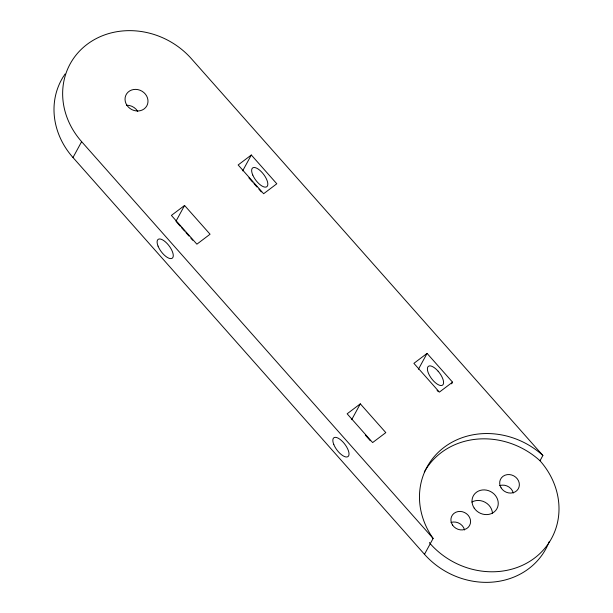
<?xml version="1.0" encoding="UTF-8"?>
<svg xmlns="http://www.w3.org/2000/svg" width="613" height="613" viewBox="0 0 613 613"><rect width="100%" height="100%" fill="white"/><g stroke="black" fill="none" stroke-linecap="round" stroke-linejoin="round"><path stroke-width="0.92" d="M548.06 544.367A75.621 67.614 28.6 0 1 424.487 554.298L72.993 157.518L81.636 141.664A75.621 67.614 28.6 0 1 87.069 44.374A75.621 67.614 28.6 0 1 191.394 58.702L542.888 455.482L540.007 460.761A75.621 67.614 28.6 0 1 534.574 558.06A75.621 67.614 28.6 0 1 430.249 543.731A76.142 68.081 28.6 0 1 429.429 542.543M175.931 221.316L184.574 205.462L210.06 234.227L196.888 244.181L171.402 215.416L184.574 205.462M242.671 170.858L251.322 155.005L276.8 183.777L263.636 193.731L238.15 164.966L251.322 155.005M351.678 419.698L360.321 403.844L385.807 432.617L372.635 442.571L347.15 413.806L360.321 403.844M418.426 369.248L427.069 353.394L452.555 382.167L451.643 383.83M424.487 554.298L433.13 538.444A76.142 68.081 28.6 0 1 444.073 447.36A76.142 68.081 28.6 0 1 542.888 455.482M427.069 353.394L413.898 363.348L439.383 392.121L452.555 382.167M248.893 177.877L252.617 182.092M253.866 183.494L256.97 187.003M258.839 189.103L261.322 191.915M437.069 390.297L438.31 391.707M176.552 222.013L180.276 226.228M181.525 227.63L184.628 231.139M185.877 232.542L188.98 236.051M190.842 238.15L192.712 240.258M365.348 435.138L370.321 440.755M81.636 141.664L433.13 538.444M549.133 541.739A75.621 67.614 28.6 0 1 548.336 543.716M72.985 157.526A75.621 67.614 28.6 0 1 63.89 75.774M64.281 75.184A75.621 67.614 28.6 0 1 65.078 74.012M126.669 105.221A11.762 10.521 28.6 0 1 137.695 111.328M471.872 502.047A13.44 12.022 28.6 0 1 485.205 502.308A13.44 12.022 28.6 0 1 492.484 513.456M450.969 522.468A10.084 9.019 28.6 0 1 464.562 529.992M499.626 485.642A10.084 9.019 28.6 0 1 513.311 492.982M424.319 472.018A76.142 68.081 28.6 0 1 540.007 460.761M438.126 371.217L437.644 370.681A11.762 4.881 52.9 0 0 427.613 370.719A11.762 4.881 52.9 0 0 440.916 385.539A11.762 4.881 52.9 0 0 438.126 371.217M126.945 105.298A11.762 10.521 28.6 0 0 146.806 105.88A11.762 10.521 28.6 0 0 135.787 89.375A11.762 10.521 28.6 0 0 126.945 105.298M474.194 508.093A13.44 12.022 28.6 0 0 496.89 508.752A13.44 12.022 28.6 0 0 484.301 489.894A13.44 12.022 28.6 0 0 474.194 508.093M333.779 444.479A11.762 4.881 52.9 0 0 347.786 456.716A11.762 4.881 52.9 0 0 341.234 440.333A11.762 4.881 52.9 0 0 333.779 444.479M158.047 246.119A11.762 4.881 52.9 0 0 172.054 258.318A11.762 4.881 52.9 0 0 165.456 241.92A11.762 4.881 52.9 0 0 158.047 246.119M501.066 487.795A10.084 9.019 28.6 0 0 518.123 489.067A10.084 9.019 28.6 0 0 509.38 474.569A10.084 9.019 28.6 0 0 501.066 487.795M452.54 525.065A10.084 9.019 28.6 0 0 469.558 525.563A10.084 9.019 28.6 0 0 460.118 511.418A10.084 9.019 28.6 0 0 452.54 525.065M252.771 175.073A11.762 4.881 52.9 0 0 266.785 186.735A11.762 4.881 52.9 0 0 259.651 170.153A11.762 4.881 52.9 0 0 252.771 175.073"/></g></svg>
